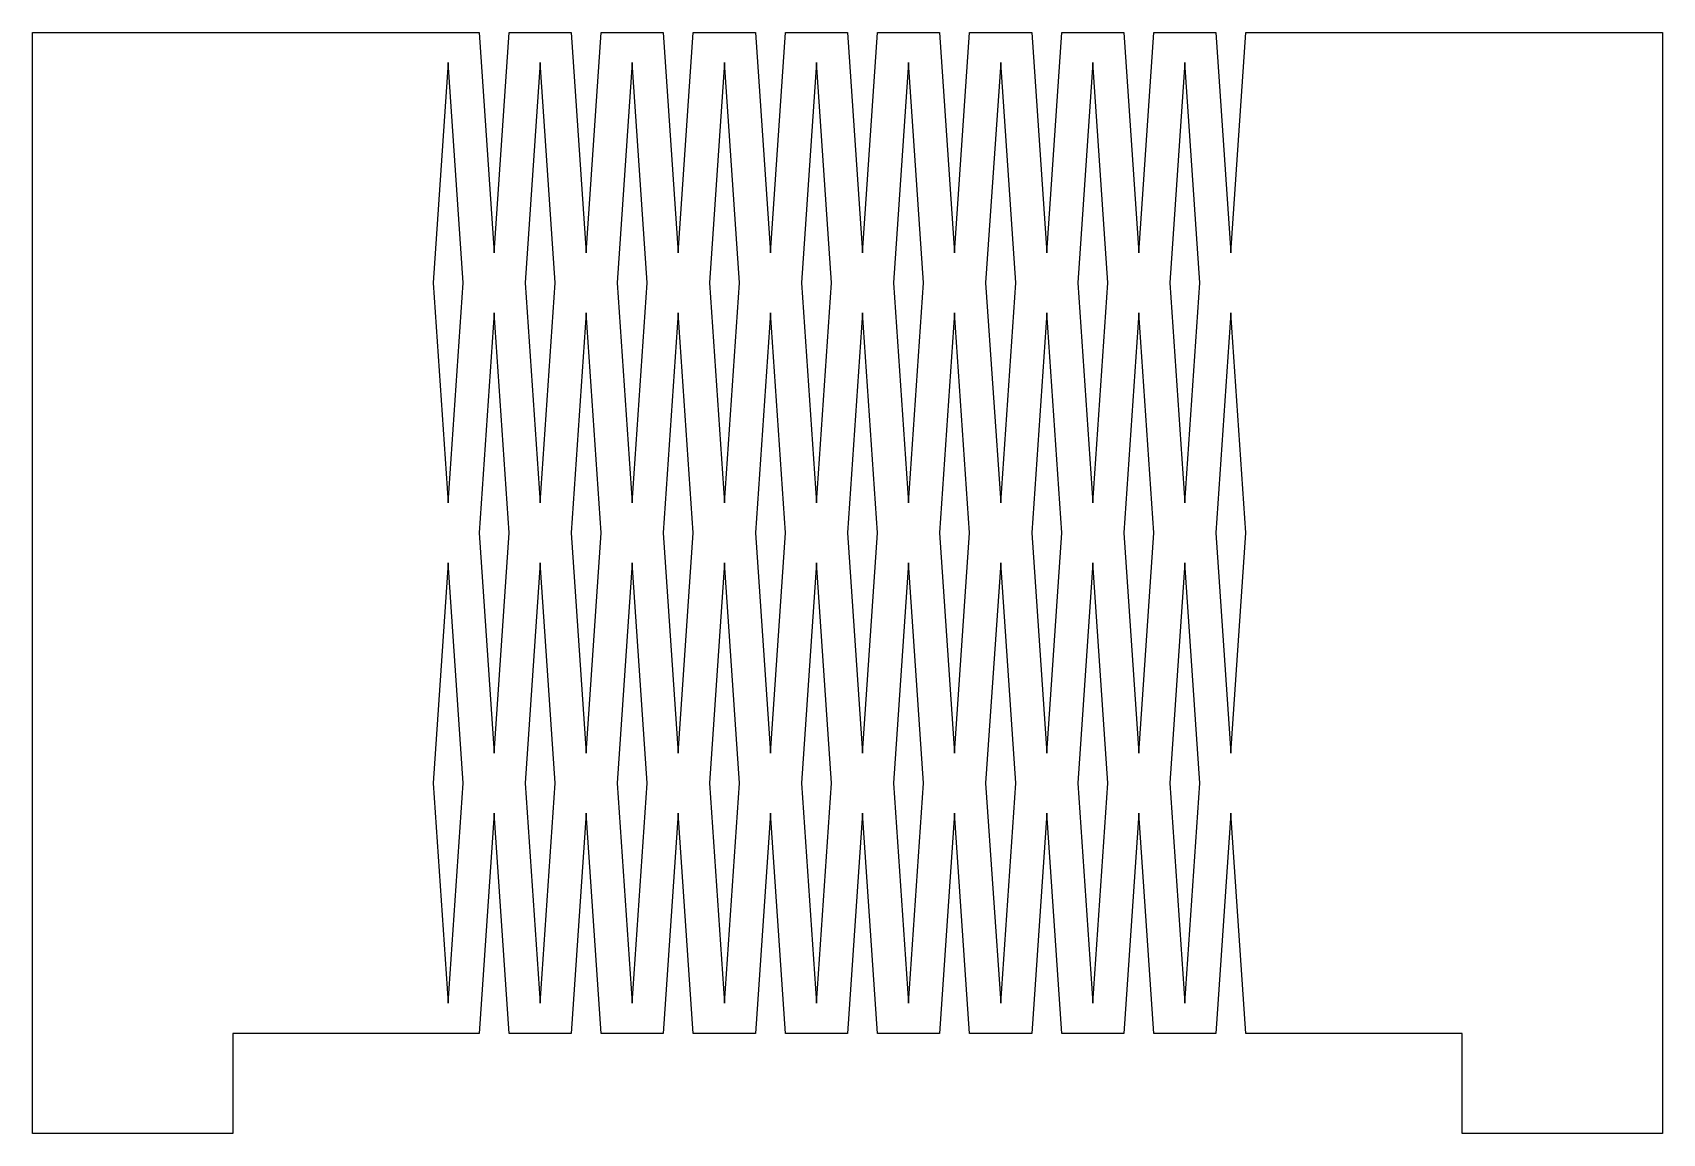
# Model space of a CAD drawing. Header units: millimetres. Extents: x 0 to 81.4, y -5 to 50.
import ezdxf

# ---------------------------------------------------------------- set-up
doc = ezdxf.new("R2010")
doc.units = ezdxf.units.MM

msp = doc.modelspace()

# ---------------------------------------------------------------- linework, layer by layer
at = {"color": 0}
for points in [[(10, -5), (0, -5), (0, 0), (0, 50), (22.3, 50), (23.05, 39), (23.8, 50), (26.9, 50), (27.65, 39), (28.4, 50), (31.5, 50), (32.25, 39), (33, 50), (36.1, 50), (36.85, 39), (37.6, 50), (40.7, 50), (41.45, 39), (42.2, 50), (45.3, 50), (46.05, 39), (46.8, 50), (49.9, 50), (50.65, 39), (51.4, 50), (54.5, 50), (55.25, 39), (56, 50), (59.1, 50), (59.85, 39), (60.6, 50), (81.4, 50), (81.4, 0), (81.4, -5), (71.4, -5), (71.4, 0), (60.6, 0), (59.85, 11), (59.1, 0), (56, 0), (55.25, 11), (54.5, 0), (51.4, 0), (50.65, 11), (49.9, 0), (46.8, 0), (46.05, 11), (45.3, 0), (42.2, 0), (41.45, 11), (40.7, 0), (37.6, 0), (36.85, 11), (36.1, 0), (33, 0), (32.25, 11), (31.5, 0), (28.4, 0), (27.65, 11), (26.9, 0), (23.8, 0), (23.05, 11), (22.3, 0), (10, 0), (10, -5)], [(21.5, 37.5), (20.75, 48.5), (20, 37.5), (20.75, 26.5), (21.5, 37.5)], [(24.6, 37.5), (25.35, 26.5), (26.1, 37.5), (25.35, 48.5), (24.6, 37.5)], [(30.7, 37.5), (29.95, 48.5), (29.2, 37.5), (29.95, 26.5), (30.7, 37.5)], [(33.8, 37.5), (34.55, 26.5), (35.3, 37.5), (34.55, 48.5), (33.8, 37.5)], [(39.9, 37.5), (39.15, 48.5), (38.4, 37.5), (39.15, 26.5), (39.9, 37.5)], [(43, 37.5), (43.75, 26.5), (44.5, 37.5), (43.75, 48.5), (43, 37.5)], [(49.1, 37.5), (48.35, 48.5), (47.6, 37.5), (48.35, 26.5), (49.1, 37.5)], [(52.2, 37.5), (52.95, 26.5), (53.7, 37.5), (52.95, 48.5), (52.2, 37.5)], [(58.3, 37.5), (57.55, 48.5), (56.8, 37.5), (57.55, 26.5), (58.3, 37.5)], [(23.05, 14), (23.8, 25), (23.05, 36), (22.3, 25), (23.05, 14)], [(27.65, 36), (26.9, 25), (27.65, 14), (28.4, 25), (27.65, 36)], [(32.25, 14), (33, 25), (32.25, 36), (31.5, 25), (32.25, 14)], [(36.85, 36), (36.1, 25), (36.85, 14), (37.6, 25), (36.85, 36)], [(41.45, 14), (42.2, 25), (41.45, 36), (40.7, 25), (41.45, 14)], [(46.05, 36), (45.3, 25), (46.05, 14), (46.8, 25), (46.05, 36)], [(50.65, 14), (51.4, 25), (50.65, 36), (49.9, 25), (50.65, 14)], [(55.25, 36), (54.5, 25), (55.25, 14), (56, 25), (55.25, 36)], [(59.85, 14), (60.6, 25), (59.85, 36), (59.1, 25), (59.85, 14)], [(20.75, 23.5), (20, 12.5), (20.75, 1.5), (21.5, 12.5), (20.75, 23.5)], [(25.35, 1.5), (26.1, 12.5), (25.35, 23.5), (24.6, 12.5), (25.35, 1.5)], [(29.95, 23.5), (29.2, 12.5), (29.95, 1.5), (30.7, 12.5), (29.95, 23.5)], [(34.55, 1.5), (35.3, 12.5), (34.55, 23.5), (33.8, 12.5), (34.55, 1.5)], [(39.15, 23.5), (38.4, 12.5), (39.15, 1.5), (39.9, 12.5), (39.15, 23.5)], [(43.75, 1.5), (44.5, 12.5), (43.75, 23.5), (43, 12.5), (43.75, 1.5)], [(48.35, 23.5), (47.6, 12.5), (48.35, 1.5), (49.1, 12.5), (48.35, 23.5)], [(52.95, 1.5), (53.7, 12.5), (52.95, 23.5), (52.2, 12.5), (52.95, 1.5)], [(57.55, 23.5), (56.8, 12.5), (57.55, 1.5), (58.3, 12.5), (57.55, 23.5)]]:
    msp.add_lwpolyline(points, dxfattribs=at)

doc.saveas('drawing.dxf')
